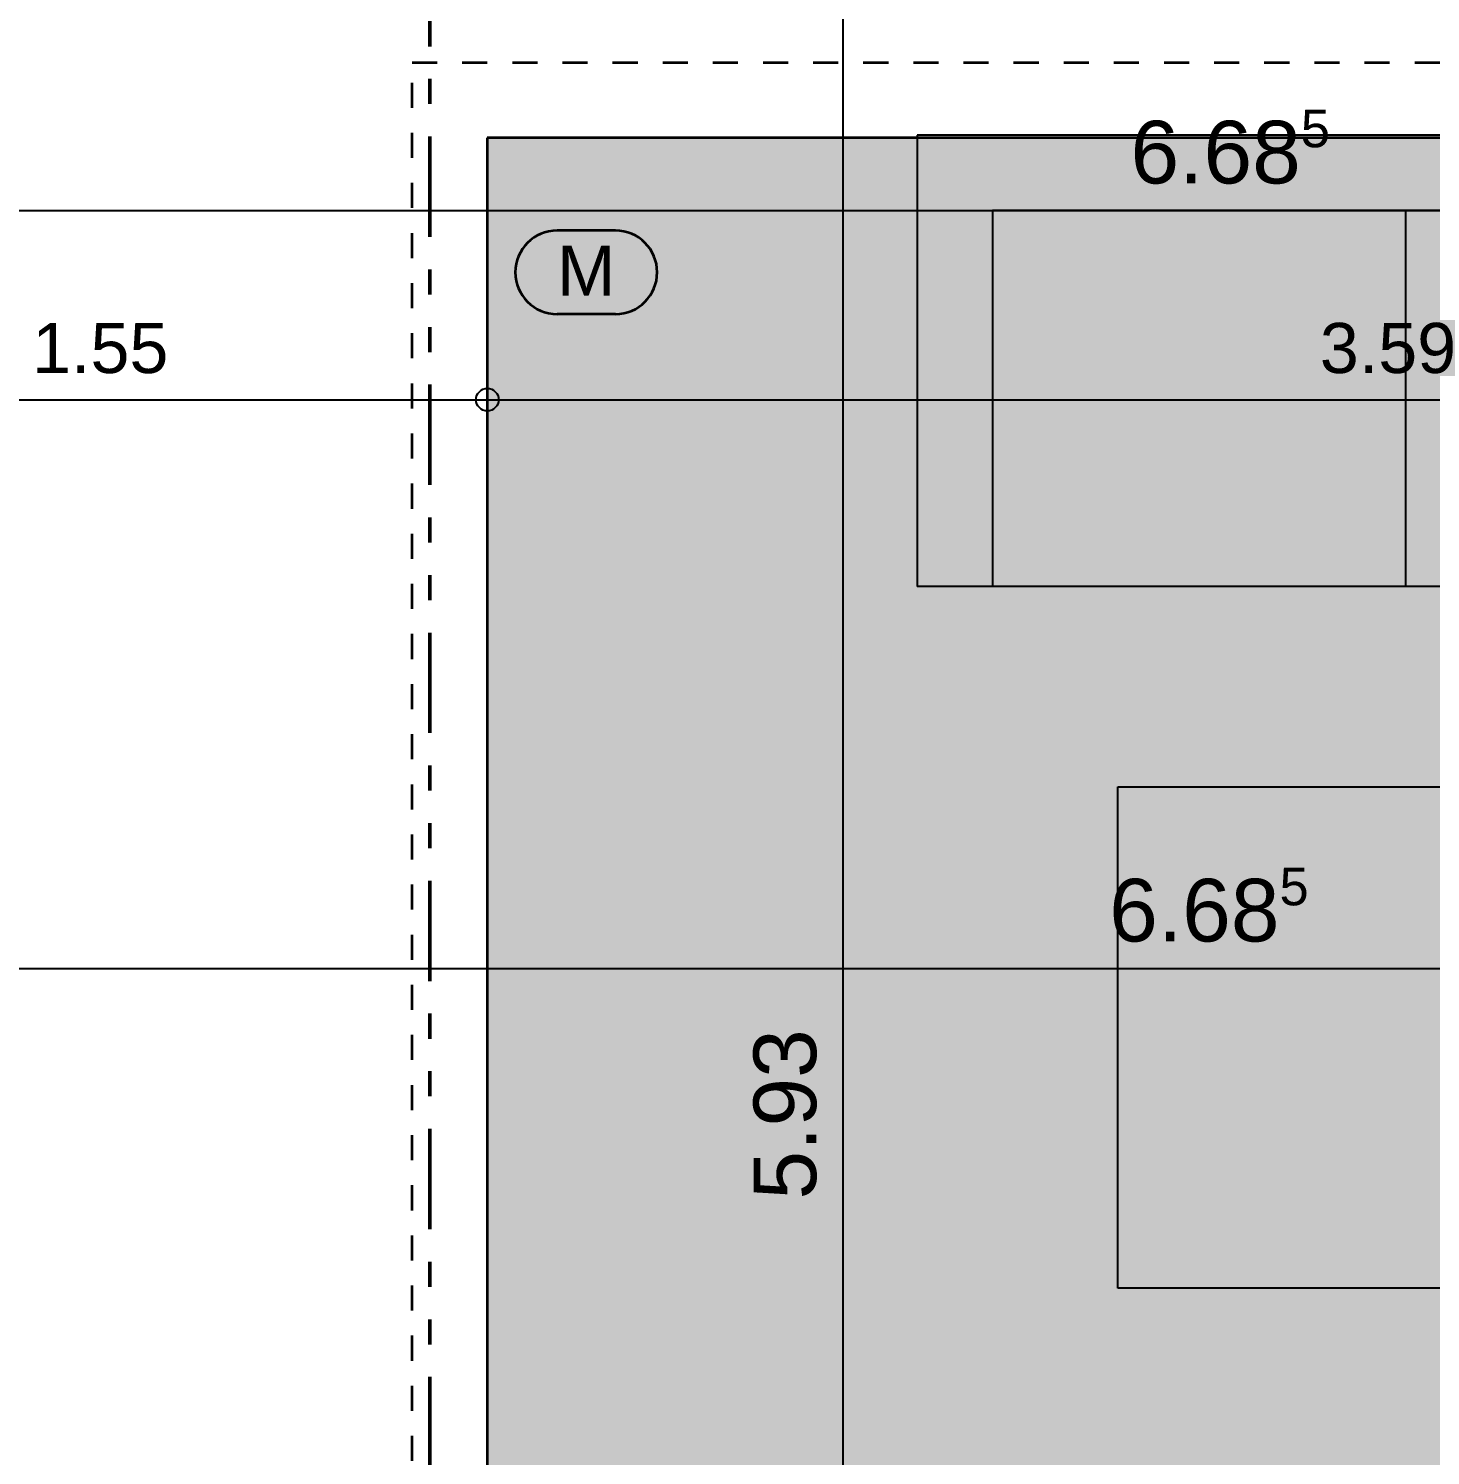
# Model space of a CAD drawing. Header units: centimetres. Extents: x 0.3 to 84.3, y 0.3 to 59.7.
# Drawn here: x 50.27 to 55.86, y 16.33 to 22.03 of the extents above; entities that cross this region are included whole.
import ezdxf

# ---------------------------------------------------------------- set-up
doc = ezdxf.new("R2010")
doc.units = ezdxf.units.CM
for name, pattern in [('AUSGEZOGEN', [0]), ('LINIE_17', [0.05, 0, -0.05]), ('LINIE_23', [0.79, 0.4, -0.13, 0, -0.13, 0, -0.13]), ('RAND', [44.45, 12.7, -6.35, 12.7, -6.35, 0, -6.35]), ('VERDECKT', [9.525, 6.35, -3.175])]:
    doc.linetypes.add(name, pattern=pattern)
for name, color, linetype, lineweight in [('Bauachsen grob', 7, 'RAND', 25), ('Decke', 7, 'AUSGEZOGEN', 35), ('Vermassung Decke', 180, 'VERDECKT', 50), ('Werkplan- Ausfuehrungsmasse', 7, 'AUSGEZOGEN', 25)]:
    doc.layers.add(name, color=color, linetype=linetype, lineweight=lineweight)
doc.layers.add('Elektro Text', color=7, linetype='AUSGEZOGEN', lineweight=35, true_color=0x656565)
doc.layers.add('Moebel', color=7, linetype='AUSGEZOGEN', lineweight=25, true_color=0xababab)
doc.styles.add('ARIAL', font='ARIAL.TTF')

msp = doc.modelspace()

# ---------------------------------------------------------------- hatches: boundary and pattern name
at = {"layer": 'Decke', "linetype": 'AUSGEZOGEN', "lineweight": 35, "true_color": 0xedf5de}
msp.add_hatch(color=7, dxfattribs=at).paths.add_polyline_path([(52.1, 21.589), (52.1, 14.409), (59.275, 14.409), (59.275, 21.589)])

# ---------------------------------------------------------------- linework, layer by layer
at = {"layer": 'Bauachsen grob', "color": 32, "linetype": 'LINIE_23', "lineweight": 50, "true_color": 0xc36e14}
msp.add_line((51.87, 1.394), (51.87, 57.974), dxfattribs=at)
at = {"layer": 'Decke', "color": 92, "linetype": 'LINIE_17', "lineweight": 35, "true_color": 0x00c600}
for p, q in [((51.8, 21.889), (59.5758, 21.889)), ((51.8, 14.109), (51.8, 21.889))]:
    msp.add_line(p, q, dxfattribs=at)
at = {"layer": 'Decke', "color": 92, "linetype": 'RAND', "lineweight": 35, "true_color": 0x00c600}
for p, q in [((59.275, 21.589), (52.1, 21.589)), ((52.1, 21.589), (52.1, 14.409))]:
    msp.add_line(p, q, dxfattribs=at)
at = {"layer": 'Elektro Text', "color": 40, "linetype": 'AUSGEZOGEN', "lineweight": 35}
for p, q in [((52.6111, 21.219), (52.3783, 21.219)), ((52.6111, 20.8857), (52.3783, 20.8857))]:
    msp.add_line(p, q, dxfattribs=at)
for centre, start, end in [((52.3783, 21.0523), 90, 270), ((52.6111, 21.0523), 270, 90)]:
    msp.add_arc(centre, 0.1667, start, end, dxfattribs=at)
at = {"layer": 'Moebel', "color": 253, "linetype": 'AUSGEZOGEN', "lineweight": 25, "true_color": 0xababab}
for p, q in [((53.815, 21.599), (53.815, 19.799)), ((59.215, 21.599), (53.815, 21.599)), ((54.115, 21.299), (54.115, 19.799)), ((58.855, 21.299), (54.115, 21.299)), ((55.765, 19.799), (55.765, 21.299)), ((58.855, 19.799), (53.815, 19.799)), ((54.615, 18.999), (56.615, 18.999)), ((54.615, 16.999), (54.615, 18.999)), ((56.615, 16.999), (54.615, 16.999))]:
    msp.add_line(p, q, dxfattribs=at)
at = {"layer": 'Vermassung Decke', "color": 92, "linetype": 'AUSGEZOGEN', "lineweight": 25, "true_color": 0x00c600}
for q in [(52.1, 20.694), (52.1, 20.394), (52.1, 20.344), (59.275, 20.544)]:
    msp.add_line((52.1, 20.544), q, dxfattribs=at)
msp.add_lwpolyline([(49, 20.544), (49.9649, 20.544), (49.9649, 20.544), (52.1, 20.544)], dxfattribs=at)
msp.add_circle((52.1, 20.544), 0.045, dxfattribs=at)
at = {"layer": 'Werkplan- Ausfuehrungsmasse', "color": 7, "linetype": 'AUSGEZOGEN', "lineweight": 25}
for p, q in [((49, 21.299), (62.37, 21.299)), ((49, 18.274), (62.37, 18.274))]:
    msp.add_line(p, q, dxfattribs=at)
msp.add_lwpolyline([(53.52, 12.074), (53.52, 15.8461), (53.52, 15.8461), (53.52, 23.934)], dxfattribs=at)

# ---------------------------------------------------------------- texts
at = {"layer": 'Elektro Text', "color": 40, "linetype": 'AUSGEZOGEN', "lineweight": 35, "insert": (52.3783, 20.959), "char_height": 0.2, "width": 0.1, "attachment_point": 7, "style": 'ARIAL'}
msp.add_mtext('M', dxfattribs=at)
at = {"layer": 'Vermassung Decke', "color": 92, "linetype": 'AUSGEZOGEN', "lineweight": 35, "true_color": 0x00c600, "char_height": 0.2, "width": 0.1, "attachment_point": 7, "style": 'ARIAL'}
for s, insert in [('1.55', (50.2837, 20.6474)), ('3.59', (55.4217, 20.6475))]:
    msp.add_mtext(s, dxfattribs=dict(at, insert=insert))
at = {"layer": 'Werkplan- Ausfuehrungsmasse', "color": 7, "linetype": 'AUSGEZOGEN', "lineweight": 50, "attachment_point": 7, "style": 'ARIAL'}
for s, insert, char_height, width in [('5', (55.3458, 21.5491), 0.15, 0.075), ('6.68', (54.6661, 21.4033), 0.25, 0.125), ('6.68', (54.5811, 18.3783), 0.25, 0.125), ('5', (55.2608, 18.5241), 0.15, 0.075)]:
    msp.add_mtext(s, dxfattribs=dict(at, insert=insert, char_height=char_height, width=width))
at = {"layer": 'Werkplan- Ausfuehrungsmasse', "color": 7, "linetype": 'AUSGEZOGEN', "lineweight": 50, "insert": (53.4156, 17.3521), "char_height": 0.25, "width": 0.125, "attachment_point": 7, "rotation": 90, "style": 'ARIAL'}
msp.add_mtext('5.93', dxfattribs=at)

doc.saveas('drawing.dxf')
